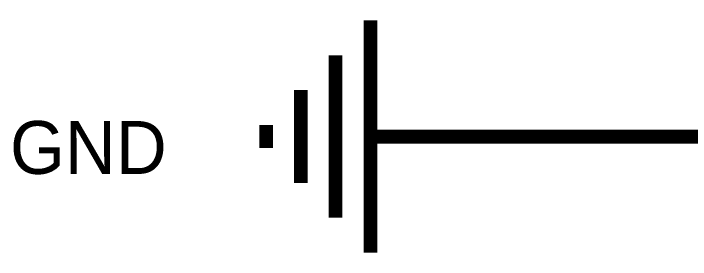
# Model space of a CAD drawing. Header units: inches. Extents: x 0 to 11.8, y 0 to 7.9.
# Drawn here: x 2.492 to 3.076, y 2.494 to 2.706 of the extents above; entities that cross this region are included whole.
import ezdxf

# ---------------------------------------------------------------- set-up
doc = ezdxf.new("R2010")
doc.units = ezdxf.units.IN
doc.header["$MEASUREMENT"] = 0
doc.layers.add('Sheet', color=255, linetype='Continuous')

msp = doc.modelspace()

# ---------------------------------------------------------------- linework, layer by layer
at = {"layer": 'Sheet'}
for points in [[(2.80005, 2.69985, 0.0118, 0.0118, 0), (2.80005, 2.50008, 0.0118, 0.0118, 0)], [(2.77007, 2.66987, 0.0118, 0.0118, 0), (2.77007, 2.53006, 0.0118, 0.0118, 0)], [(2.74009, 2.63989, 0.0118, 0.0118, 0), (2.74009, 2.56004, 0.0118, 0.0118, 0)], [(2.71011, 2.60992, 0.0118, 0.0118, 0), (2.71011, 2.59002, 0.0118, 0.0118, 0)], [(2.90007, 2.59984, 0.0118, 0.0118, 0), (2.80005, 2.59984, 0.0118, 0.0118, 0)], [(6.20022, 2.59984, 0.0118, 0.0118, 0), (5.20002, 2.59984, 0.0118, 0.0118, 0), (3.60021, 2.59984, 0.0118, 0.0118, 0), (2.90007, 2.59984, 0.0118, 0.0118, 0)]]:
    msp.add_lwpolyline(points, format="xyseb", dxfattribs=at)

# ---------------------------------------------------------------- texts
msp.add_text('GND', height=0.045484, dxfattribs=at).set_placement((2.48939, 2.56779))

doc.saveas('drawing.dxf')
